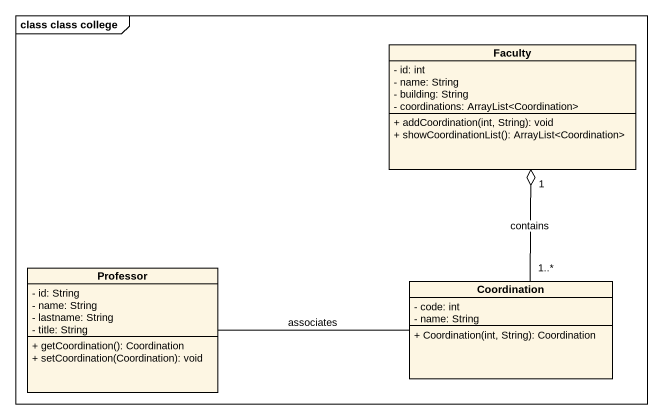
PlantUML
@startuml
mainframe class class college
hide circle
hide empty members
skinparam classAttributeIconSize 0
class Faculty {
  - id: int
  - name: String
  - building: String
  - coordinations: ArrayList<Coordination>
  + addCoordination(int, String): void
  + showCoordinationList(): ArrayList<Coordination>
}
class Professor {
  - id: String
  - name: String
  - lastname: String
  - title: String
  + getCoordination(): Coordination
  + setCoordination(Coordination): void
}
class Coordination {
  - code: int
  - name: String
  + Coordination(int, String): Coordination
}
Professor -right- Coordination : associates
Coordination "1..*" -up-o "1" Faculty : contains
@enduml
